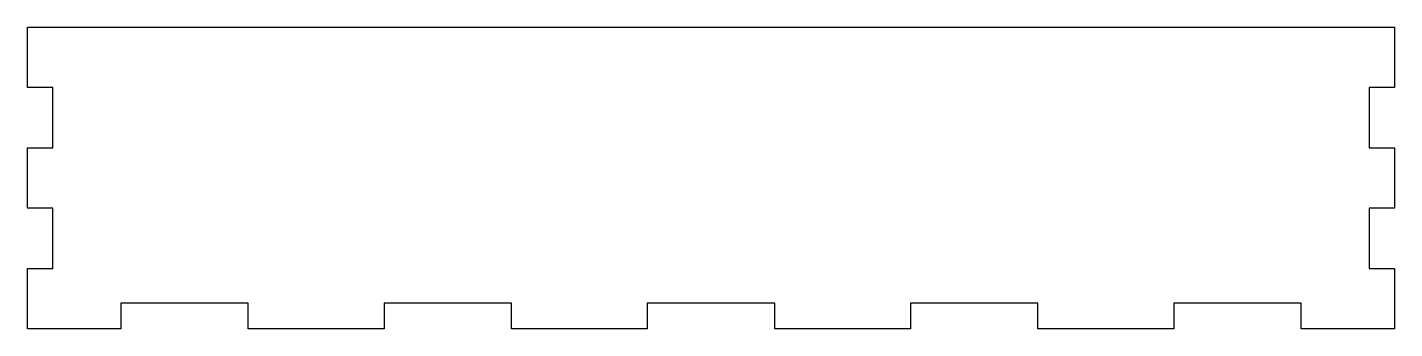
# Model space of a CAD drawing. Header units: millimetres. Extents: x 0 to 322, y 0 to 71.
import ezdxf

# ---------------------------------------------------------------- set-up
doc = ezdxf.new("R2010")
doc.units = ezdxf.units.MM
doc.layers.add('DESIGN_ONLY_CUT', color=7, linetype='Continuous')

msp = doc.modelspace()

# ---------------------------------------------------------------- linework, layer by layer
at = {"layer": 'DESIGN_ONLY_CUT'}
msp.add_lwpolyline([(238, 6), (208, 6), (208, 0), (176, 0), (176, 6), (146, 6), (146, 0), (114, 0), (114, 6), (84, 6), (84, 0), (52, 0), (52, 6), (22, 6), (22, 0), (0, 0), (0, 14.2), (6, 14.2), (6, 28.4), (0, 28.4), (0, 42.6), (6, 42.6), (6, 56.8), (0, 56.8), (0, 71), (322, 71), (322, 56.8), (316, 56.8), (316, 42.6), (322, 42.6), (322, 28.4), (316, 28.4), (316, 14.2), (322, 14.2), (322, 0), (300, 0), (300, 6), (270, 6), (270, 0), (238, 0), (238, 6)], close=True, dxfattribs=at)

doc.saveas('drawing.dxf')
